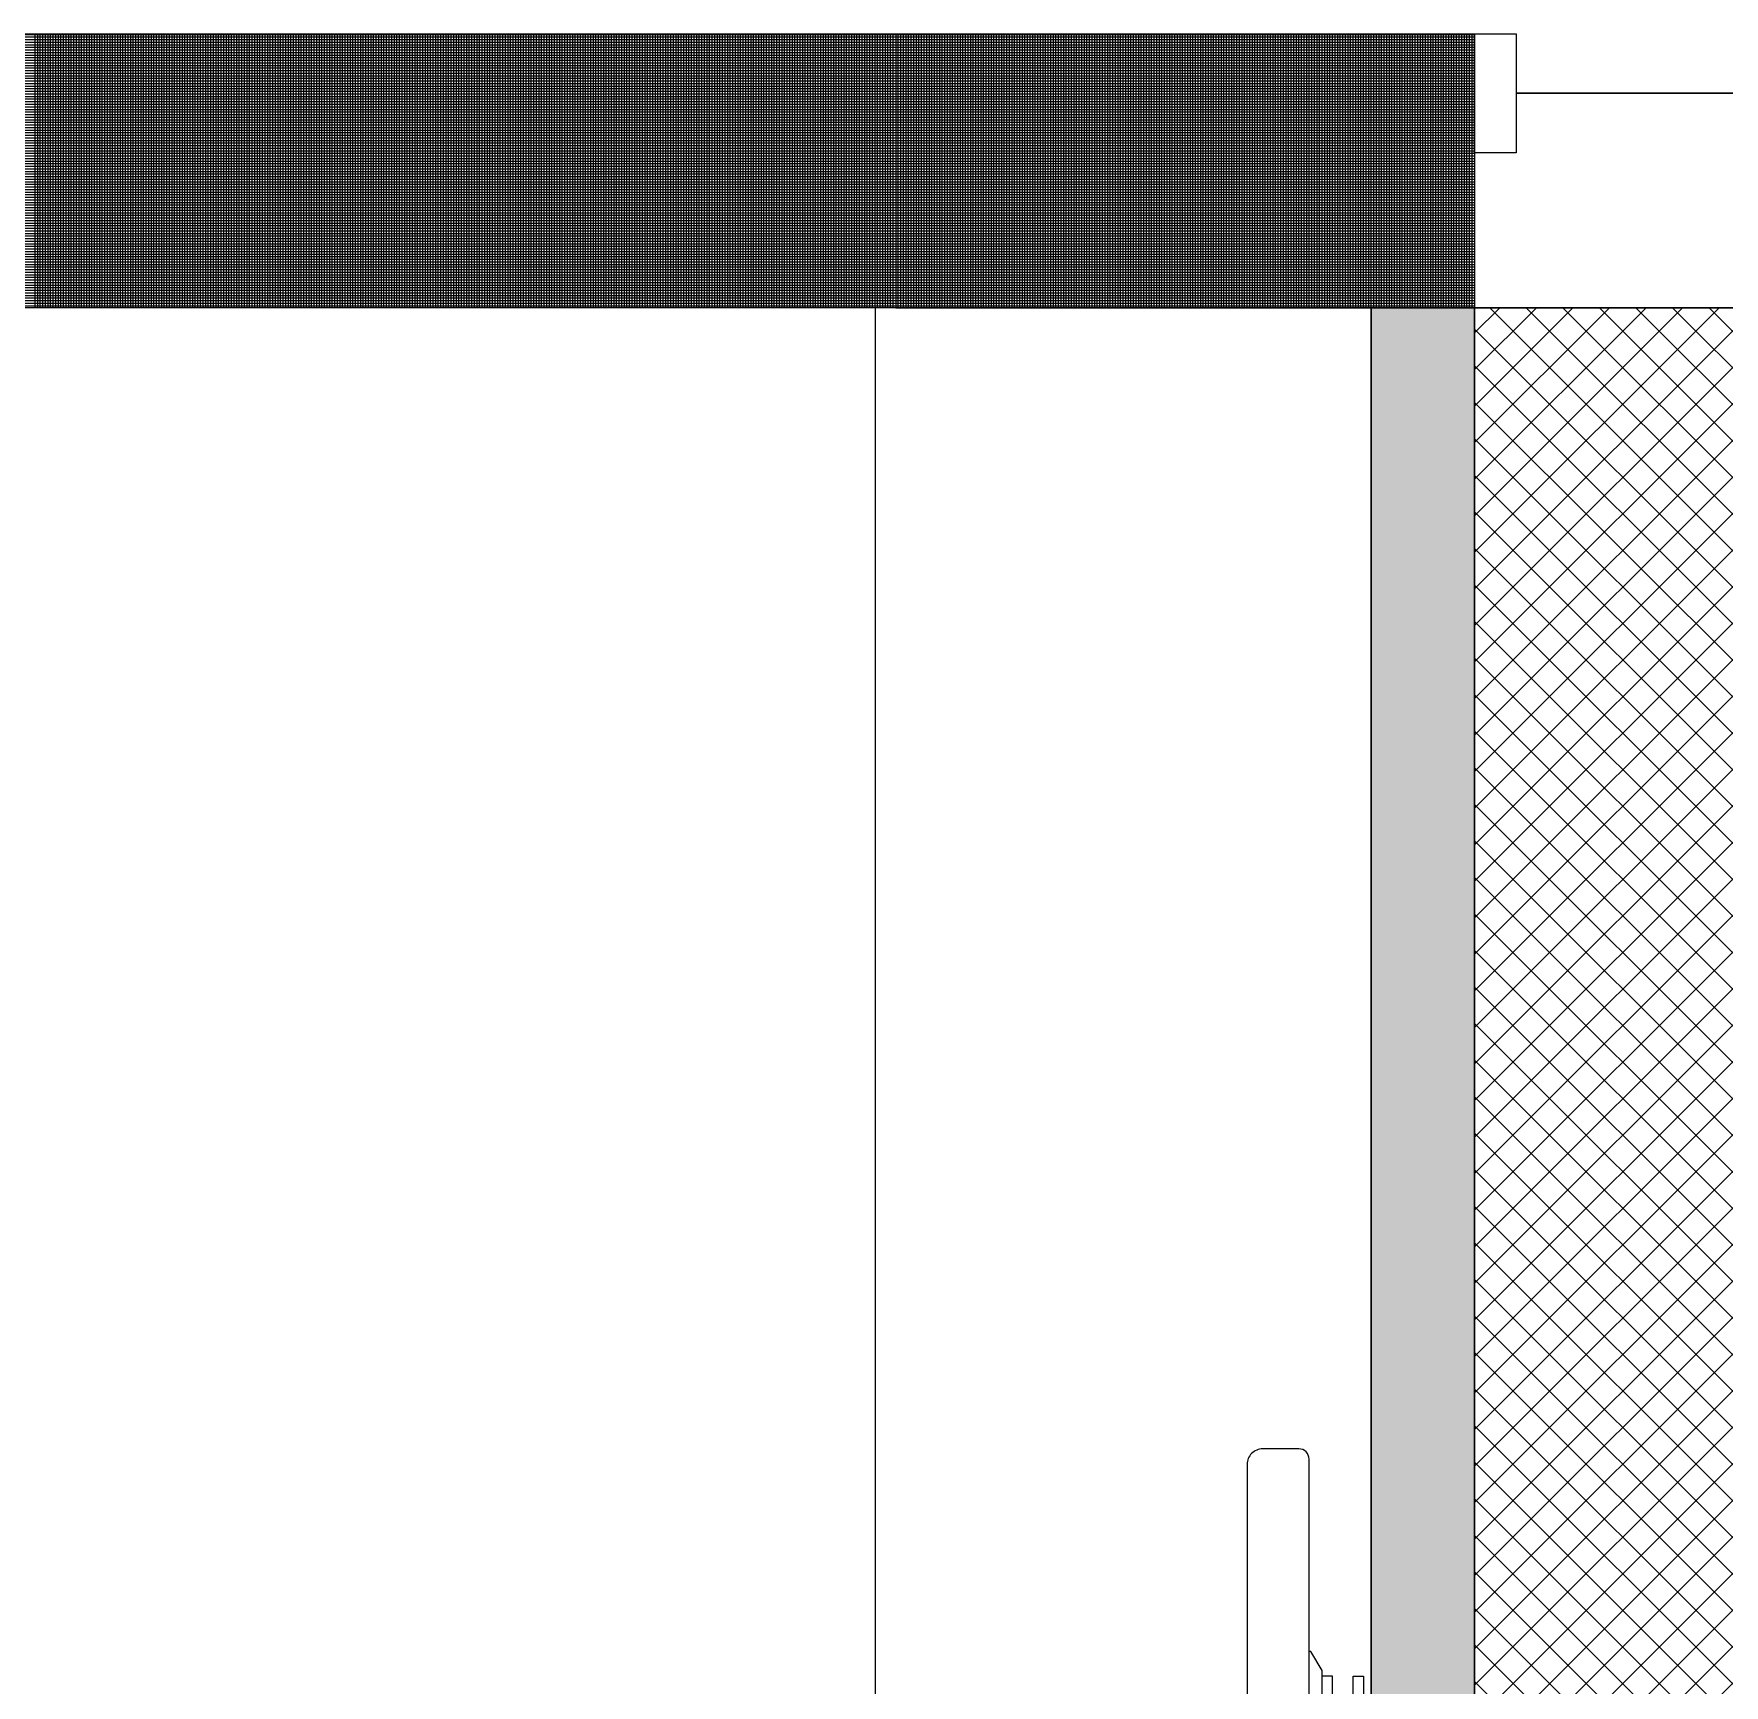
# Model space of a CAD drawing. Header units: inches. Extents: x -675 to 1187, y -924 to 1124.
# Drawn here: x -185.6 to -103.8, y 921.3 to 1001.2 of the extents above; entities that cross this region are included whole.
import ezdxf

# ---------------------------------------------------------------- set-up
doc = ezdxf.new("R2010")
doc.units = ezdxf.units.IN
doc.header["$MEASUREMENT"] = 0
for name, color, linetype, lineweight in [('A-Flor-Case', 7, 'Continuous', 20), ('A-Flor-Case-ETR', 50, 'Continuous', 9), ('A-Flor-Case-hatch', 50, 'Continuous', 9), ('A-Flor-Case-TV', 50, 'Continuous', 9), ('A-Wall-E', 50, 'Continuous', 9), ('Base_dwg', 8, 'Continuous', 9), ('core and shell', 50, 'Continuous', 9)]:
    doc.layers.add(name, color=color, linetype=linetype, lineweight=lineweight)

# ---------------------------------------------------------------- blocks, each defined once
blk = doc.blocks.new('Base_dwg__U251-727842-Level 1 Copy 1')
at = {"layer": 'A-Flor-Case-TV'}
for p, q in [((0, -2), (11, -2)), ((-27, -3.125), (-27, -4.875)), ((27, -4.875), (27, -3.125)), ((-26.25, -5.625), (26.25, -5.625))]:
    blk.add_line(p, q, dxfattribs=at)
at = {"layer": 'A-Flor-Case-TV', "flags": 128}
for points in [[(-12.25, -1.25), (-12.5, -1.25), (-12.5, -0.5), (-16, -0.5), (-16, 0), (16, 0), (16, -0.5), (12.5, -0.5), (12.5, -1.25), (12.25, -1.25)], [(-12, -1.5), (-12, -0.75), (-12.25, -0.75), (-12.25, -1.5), (-16, -1.5), (-16, -2)], [(12.25, -0.75), (12.25, -0.5), (-12.25, -0.5), (-12.25, -0.75)], [(16, -2), (16, -1.5), (12.25, -1.5), (12.25, -0.75), (12, -0.75), (12, -1.5), (-12, -1.5), (0, -1.5)], [(17.204, -2.625), (17.204, -2.537), (16.274, -2), (-16.274, -2), (-17.204, -2.537), (-17.204, -2.625)], [(26.5, -2.625), (0, -2.625), (-26.5, -2.625)]]:
    blk.add_lwpolyline(points, dxfattribs=at)
at = {"layer": 'A-Flor-Case-TV'}
for centre, radius, start, end in [((-26.5, -3.125), 0.5, 90, 180), ((26.5, -3.125), 0.5, 0, 90), ((-26.25, -4.875), 0.75, 180, 270), ((26.25, -4.875), 0.75, 270, 0)]:
    blk.add_arc(centre, radius, start, end, dxfattribs=at)
blk = doc.blocks.new('Base_dwg__U314-727888-Level 1 Copy 1')
at = {"layer": 'A-Wall-E'}
blk.add_hatch(color=256, dxfattribs=at).paths.add_polyline_path([(164.917, 0), (164, 2.5), (0, 2.5), (0, -2.5), (164, -2.5)], flags=0)
at = {"layer": 'A-Wall-E', "flags": 128}
blk.add_lwpolyline([(164, 2.5), (0, 2.5), (0, -2.5), (164, -2.5)], dxfattribs=at)
blk = doc.blocks.new('Base_dwg-531197-Level 1 Copy 1')
at = {"layer": 'A-Flor-Case-hatch'}
h = blk.add_hatch(dxfattribs=at)
h.set_pattern_fill('FP_3', color=256, style=0, pattern_type=2)
h.set_pattern_definition([(135, (1250.674, 1815.875), (-0.8838835, -0.8838835), []), (225, (1250.674, 1815.875), (0.8838835, -0.8838835), [])])
h.paths.add_polyline_path([(1104.411, 1746.919), (1104.411, 1776.919), (914.894, 1776.919), (914.894, 1881.875), (1121.157, 1881.875), (1121.157, 1911.875), (884.894, 1911.875), (884.894, 1746.919), (1004.325, 1746.919)], flags=0)
at = {"layer": 'A-Flor-Case', "flags": 128}
blk.add_lwpolyline([(1104.411, 1746.919), (1104.411, 1776.919), (914.894, 1776.919), (914.894, 1881.875), (1121.157, 1881.875), (1121.157, 1911.875), (884.894, 1911.875), (884.894, 1746.919)], close=True, dxfattribs=at)
at = {"layer": 'A-Flor-Case-ETR', "flags": 128}
blk.add_lwpolyline([(855.894, 1911.875), (855.894, 1747.875), (879.894, 1747.875), (879.894, 1911.875), (855.894, 1911.875), (855.894, 1747.875), (879.894, 1747.875), (879.894, 1911.875)], close=True, dxfattribs=at)
at = {"layer": 'core and shell'}
for p, q in [((884.894, 1925.081), (753.871, 1925.081)), ((884.894, 1924.956), (753.871, 1924.956)), ((884.894, 1924.831), (753.871, 1924.831)), ((884.894, 1924.706), (753.871, 1924.706)), ((884.894, 1924.581), (753.871, 1924.581)), ((815.27, 1911.875), (815.27, 1925.125)), ((815.395, 1911.875), (815.395, 1925.125)), ((815.52, 1911.875), (815.52, 1925.125)), ((815.645, 1911.875), (815.645, 1925.125)), ((815.77, 1911.875), (815.77, 1925.125)), ((815.895, 1911.875), (815.895, 1925.125)), ((816.02, 1911.875), (816.02, 1925.125)), ((816.145, 1911.875), (816.145, 1925.125)), ((816.27, 1911.875), (816.27, 1925.125)), ((816.395, 1911.875), (816.395, 1925.125)), ((816.52, 1911.875), (816.52, 1925.125)), ((816.645, 1911.875), (816.645, 1925.125)), ((816.77, 1911.875), (816.77, 1925.125)), ((816.895, 1911.875), (816.895, 1925.125)), ((817.02, 1911.875), (817.02, 1925.125)), ((817.145, 1911.875), (817.145, 1925.125)), ((817.27, 1911.875), (817.27, 1925.125)), ((817.395, 1911.875), (817.395, 1925.125)), ((817.52, 1911.875), (817.52, 1925.125)), ((817.645, 1911.875), (817.645, 1925.125)), ((817.77, 1911.875), (817.77, 1925.125)), ((817.895, 1911.875), (817.895, 1925.125)), ((818.02, 1911.875), (818.02, 1925.125)), ((818.145, 1911.875), (818.145, 1925.125)), ((818.27, 1911.875), (818.27, 1925.125)), ((818.395, 1911.875), (818.395, 1925.125)), ((818.52, 1911.875), (818.52, 1925.125)), ((818.645, 1911.875), (818.645, 1925.125)), ((818.77, 1911.875), (818.77, 1925.125)), ((818.895, 1911.875), (818.895, 1925.125)), ((819.02, 1911.875), (819.02, 1925.125)), ((819.145, 1911.875), (819.145, 1925.125)), ((819.27, 1911.875), (819.27, 1925.125)), ((819.395, 1911.875), (819.395, 1925.125)), ((819.52, 1911.875), (819.52, 1925.125)), ((819.645, 1911.875), (819.645, 1925.125)), ((819.77, 1911.875), (819.77, 1925.125)), ((819.895, 1911.875), (819.895, 1925.125)), ((820.02, 1911.875), (820.02, 1925.125)), ((820.145, 1911.875), (820.145, 1925.125)), ((820.27, 1911.875), (820.27, 1925.125)), ((820.395, 1911.875), (820.395, 1925.125)), ((820.52, 1911.875), (820.52, 1925.125)), ((820.645, 1911.875), (820.645, 1925.125)), ((820.77, 1911.875), (820.77, 1925.125)), ((820.895, 1911.875), (820.895, 1925.125)), ((821.02, 1911.875), (821.02, 1925.125)), ((821.145, 1911.875), (821.145, 1925.125)), ((821.27, 1911.875), (821.27, 1925.125)), ((821.395, 1911.875), (821.395, 1925.125)), ((821.52, 1911.875), (821.52, 1925.125)), ((821.645, 1911.875), (821.645, 1925.125)), ((821.77, 1911.875), (821.77, 1925.125)), ((821.895, 1911.875), (821.895, 1925.125)), ((822.02, 1911.875), (822.02, 1925.125)), ((822.145, 1911.875), (822.145, 1925.125)), ((822.27, 1911.875), (822.27, 1925.125)), ((822.395, 1911.875), (822.395, 1925.125)), ((822.52, 1911.875), (822.52, 1925.125)), ((822.645, 1911.875), (822.645, 1925.125)), ((822.77, 1911.875), (822.77, 1925.125)), ((822.895, 1911.875), (822.895, 1925.125)), ((823.02, 1911.875), (823.02, 1925.125)), ((823.145, 1911.875), (823.145, 1925.125)), ((823.27, 1911.875), (823.27, 1925.125)), ((823.395, 1911.875), (823.395, 1925.125)), ((823.52, 1911.875), (823.52, 1925.125)), ((823.645, 1911.875), (823.645, 1925.125)), ((823.77, 1911.875), (823.77, 1925.125)), ((823.895, 1911.875), (823.895, 1925.125)), ((824.02, 1911.875), (824.02, 1925.125)), ((824.145, 1911.875), (824.145, 1925.125)), ((824.27, 1911.875), (824.27, 1925.125)), ((824.395, 1911.875), (824.395, 1925.125)), ((824.52, 1911.875), (824.52, 1925.125)), ((824.645, 1911.875), (824.645, 1925.125)), ((824.77, 1911.875), (824.77, 1925.125)), ((824.895, 1911.875), (824.895, 1925.125)), ((825.02, 1911.875), (825.02, 1925.125)), ((825.145, 1911.875), (825.145, 1925.125)), ((825.27, 1911.875), (825.27, 1925.125)), ((825.395, 1911.875), (825.395, 1925.125)), ((825.52, 1911.875), (825.52, 1925.125)), ((825.645, 1911.875), (825.645, 1925.125)), ((825.77, 1911.875), (825.77, 1925.125)), ((825.895, 1911.875), (825.895, 1925.125)), ((826.02, 1911.875), (826.02, 1925.125)), ((826.145, 1911.875), (826.145, 1925.125)), ((826.27, 1911.875), (826.27, 1925.125)), ((826.395, 1911.875), (826.395, 1925.125)), ((826.52, 1911.875), (826.52, 1925.125)), ((826.645, 1911.875), (826.645, 1925.125)), ((826.77, 1911.875), (826.77, 1925.125)), ((826.895, 1911.875), (826.895, 1925.125)), ((827.02, 1911.875), (827.02, 1925.125)), ((827.145, 1911.875), (827.145, 1925.125)), ((827.27, 1911.875), (827.27, 1925.125)), ((827.395, 1911.875), (827.395, 1925.125)), ((827.52, 1911.875), (827.52, 1925.125)), ((827.645, 1911.875), (827.645, 1925.125)), ((827.77, 1911.875), (827.77, 1925.125)), ((827.895, 1911.875), (827.895, 1925.125)), ((828.02, 1911.875), (828.02, 1925.125)), ((828.145, 1911.875), (828.145, 1925.125)), ((828.27, 1911.875), (828.27, 1925.125)), ((828.395, 1911.875), (828.395, 1925.125)), ((828.52, 1911.875), (828.52, 1925.125)), ((828.645, 1911.875), (828.645, 1925.125)), ((828.77, 1911.875), (828.77, 1925.125)), ((828.895, 1911.875), (828.895, 1925.125)), ((829.02, 1911.875), (829.02, 1925.125)), ((829.145, 1911.875), (829.145, 1925.125)), ((829.27, 1911.875), (829.27, 1925.125)), ((829.395, 1911.875), (829.395, 1925.125)), ((829.52, 1911.875), (829.52, 1925.125)), ((829.645, 1911.875), (829.645, 1925.125)), ((829.77, 1911.875), (829.77, 1925.125)), ((829.895, 1911.875), (829.895, 1925.125)), ((830.02, 1911.875), (830.02, 1925.125)), ((830.145, 1911.875), (830.145, 1925.125)), ((830.27, 1911.875), (830.27, 1925.125)), ((830.395, 1911.875), (830.395, 1925.125)), ((830.52, 1911.875), (830.52, 1925.125)), ((830.645, 1911.875), (830.645, 1925.125)), ((830.77, 1911.875), (830.77, 1925.125)), ((830.895, 1911.875), (830.895, 1925.125)), ((831.02, 1911.875), (831.02, 1925.125)), ((831.145, 1911.875), (831.145, 1925.125)), ((831.27, 1911.875), (831.27, 1925.125)), ((831.395, 1911.875), (831.395, 1925.125)), ((831.52, 1911.875), (831.52, 1925.125)), ((831.645, 1911.875), (831.645, 1925.125)), ((831.77, 1911.875), (831.77, 1925.125)), ((831.895, 1911.875), (831.895, 1925.125)), ((832.02, 1911.875), (832.02, 1925.125)), ((832.145, 1911.875), (832.145, 1925.125)), ((832.27, 1911.875), (832.27, 1925.125)), ((832.395, 1911.875), (832.395, 1925.125)), ((832.52, 1911.875), (832.52, 1925.125)), ((832.645, 1911.875), (832.645, 1925.125)), ((832.77, 1911.875), (832.77, 1925.125)), ((832.895, 1911.875), (832.895, 1925.125)), ((833.02, 1911.875), (833.02, 1925.125)), ((833.145, 1911.875), (833.145, 1925.125)), ((833.27, 1911.875), (833.27, 1925.125)), ((833.395, 1911.875), (833.395, 1925.125)), ((833.52, 1911.875), (833.52, 1925.125)), ((833.645, 1911.875), (833.645, 1925.125)), ((833.77, 1911.875), (833.77, 1925.125)), ((833.895, 1911.875), (833.895, 1925.125)), ((834.02, 1911.875), (834.02, 1925.125)), ((834.145, 1911.875), (834.145, 1925.125)), ((834.27, 1911.875), (834.27, 1925.125)), ((834.395, 1911.875), (834.395, 1925.125)), ((834.52, 1911.875), (834.52, 1925.125)), ((834.645, 1911.875), (834.645, 1925.125)), ((834.77, 1911.875), (834.77, 1925.125)), ((834.895, 1911.875), (834.895, 1925.125)), ((835.02, 1911.875), (835.02, 1925.125)), ((835.145, 1911.875), (835.145, 1925.125)), ((835.27, 1911.875), (835.27, 1925.125)), ((835.395, 1911.875), (835.395, 1925.125)), ((835.52, 1911.875), (835.52, 1925.125)), ((835.645, 1911.875), (835.645, 1925.125)), ((835.77, 1911.875), (835.77, 1925.125)), ((835.895, 1911.875), (835.895, 1925.125)), ((836.02, 1911.875), (836.02, 1925.125)), ((836.145, 1911.875), (836.145, 1925.125)), ((836.27, 1911.875), (836.27, 1925.125)), ((836.395, 1911.875), (836.395, 1925.125)), ((836.52, 1911.875), (836.52, 1925.125)), ((836.645, 1911.875), (836.645, 1925.125)), ((836.77, 1911.875), (836.77, 1925.125)), ((836.895, 1911.875), (836.895, 1925.125)), ((837.02, 1911.875), (837.02, 1925.125)), ((837.145, 1911.875), (837.145, 1925.125)), ((837.27, 1911.875), (837.27, 1925.125)), ((837.395, 1911.875), (837.395, 1925.125)), ((837.52, 1911.875), (837.52, 1925.125)), ((837.645, 1911.875), (837.645, 1925.125)), ((837.77, 1911.875), (837.77, 1925.125)), ((837.895, 1911.875), (837.895, 1925.125)), ((838.02, 1911.875), (838.02, 1925.125)), ((838.145, 1911.875), (838.145, 1925.125)), ((838.27, 1911.875), (838.27, 1925.125)), ((838.395, 1911.875), (838.395, 1925.125)), ((838.52, 1911.875), (838.52, 1925.125)), ((838.645, 1911.875), (838.645, 1925.125)), ((838.77, 1911.875), (838.77, 1925.125)), ((838.895, 1911.875), (838.895, 1925.125)), ((839.02, 1911.875), (839.02, 1925.125)), ((839.145, 1911.875), (839.145, 1925.125)), ((839.27, 1911.875), (839.27, 1925.125)), ((839.395, 1911.875), (839.395, 1925.125)), ((839.52, 1911.875), (839.52, 1925.125)), ((839.645, 1911.875), (839.645, 1925.125)), ((839.77, 1911.875), (839.77, 1925.125)), ((839.895, 1911.875), (839.895, 1925.125)), ((840.02, 1911.875), (840.02, 1925.125)), ((840.145, 1911.875), (840.145, 1925.125)), ((840.27, 1911.875), (840.27, 1925.125)), ((840.395, 1911.875), (840.395, 1925.125)), ((840.52, 1911.875), (840.52, 1925.125)), ((840.645, 1911.875), (840.645, 1925.125)), ((840.77, 1911.875), (840.77, 1925.125)), ((840.895, 1911.875), (840.895, 1925.125)), ((841.02, 1911.875), (841.02, 1925.125)), ((841.145, 1911.875), (841.145, 1925.125)), ((841.27, 1911.875), (841.27, 1925.125)), ((841.395, 1911.875), (841.395, 1925.125)), ((841.52, 1911.875), (841.52, 1925.125)), ((841.645, 1911.875), (841.645, 1925.125)), ((841.77, 1911.875), (841.77, 1925.125)), ((841.895, 1911.875), (841.895, 1925.125)), ((842.02, 1911.875), (842.02, 1925.125)), ((842.145, 1911.875), (842.145, 1925.125)), ((842.27, 1911.875), (842.27, 1925.125)), ((842.395, 1911.875), (842.395, 1925.125)), ((842.52, 1911.875), (842.52, 1925.125)), ((842.645, 1911.875), (842.645, 1925.125)), ((842.77, 1911.875), (842.77, 1925.125)), ((842.895, 1911.875), (842.895, 1925.125)), ((843.02, 1911.875), (843.02, 1925.125)), ((843.145, 1911.875), (843.145, 1925.125)), ((843.27, 1911.875), (843.27, 1925.125)), ((843.395, 1911.875), (843.395, 1925.125)), ((843.52, 1911.875), (843.52, 1925.125)), ((843.645, 1911.875), (843.645, 1925.125)), ((843.77, 1911.875), (843.77, 1925.125)), ((843.895, 1911.875), (843.895, 1925.125)), ((844.02, 1911.875), (844.02, 1925.125)), ((844.145, 1911.875), (844.145, 1925.125)), ((844.27, 1911.875), (844.27, 1925.125)), ((844.395, 1911.875), (844.395, 1925.125)), ((844.52, 1911.875), (844.52, 1925.125)), ((844.645, 1911.875), (844.645, 1925.125)), ((844.77, 1911.875), (844.77, 1925.125)), ((844.895, 1911.875), (844.895, 1925.125)), ((845.02, 1911.875), (845.02, 1925.125)), ((845.145, 1911.875), (845.145, 1925.125)), ((845.27, 1911.875), (845.27, 1925.125)), ((845.395, 1911.875), (845.395, 1925.125)), ((845.52, 1911.875), (845.52, 1925.125)), ((845.645, 1911.875), (845.645, 1925.125)), ((845.77, 1911.875), (845.77, 1925.125)), ((845.895, 1911.875), (845.895, 1925.125)), ((846.02, 1911.875), (846.02, 1925.125)), ((846.145, 1911.875), (846.145, 1925.125)), ((846.27, 1911.875), (846.27, 1925.125)), ((846.395, 1911.875), (846.395, 1925.125)), ((846.52, 1911.875), (846.52, 1925.125)), ((846.645, 1911.875), (846.645, 1925.125)), ((846.77, 1911.875), (846.77, 1925.125)), ((846.895, 1911.875), (846.895, 1925.125)), ((847.02, 1911.875), (847.02, 1925.125)), ((847.145, 1911.875), (847.145, 1925.125)), ((847.27, 1911.875), (847.27, 1925.125)), ((847.395, 1911.875), (847.395, 1925.125)), ((847.52, 1911.875), (847.52, 1925.125)), ((847.645, 1911.875), (847.645, 1925.125)), ((847.77, 1911.875), (847.77, 1925.125)), ((847.895, 1911.875), (847.895, 1925.125)), ((848.02, 1911.875), (848.02, 1925.125)), ((848.145, 1911.875), (848.145, 1925.125)), ((848.27, 1911.875), (848.27, 1925.125)), ((848.395, 1911.875), (848.395, 1925.125)), ((848.52, 1911.875), (848.52, 1925.125)), ((848.645, 1911.875), (848.645, 1925.125)), ((848.77, 1911.875), (848.77, 1925.125)), ((848.895, 1911.875), (848.895, 1925.125)), ((849.02, 1911.875), (849.02, 1925.125)), ((849.145, 1911.875), (849.145, 1925.125)), ((849.27, 1911.875), (849.27, 1925.125)), ((849.395, 1911.875), (849.395, 1925.125)), ((849.52, 1911.875), (849.52, 1925.125)), ((849.645, 1911.875), (849.645, 1925.125)), ((849.77, 1911.875), (849.77, 1925.125)), ((849.895, 1911.875), (849.895, 1925.125)), ((850.02, 1911.875), (850.02, 1925.125)), ((850.145, 1911.875), (850.145, 1925.125)), ((850.27, 1911.875), (850.27, 1925.125)), ((850.395, 1911.875), (850.395, 1925.125)), ((850.52, 1911.875), (850.52, 1925.125)), ((850.645, 1911.875), (850.645, 1925.125)), ((850.77, 1911.875), (850.77, 1925.125)), ((850.895, 1911.875), (850.895, 1925.125)), ((851.02, 1911.875), (851.02, 1925.125)), ((851.145, 1911.875), (851.145, 1925.125)), ((851.27, 1911.875), (851.27, 1925.125)), ((851.395, 1911.875), (851.395, 1925.125)), ((851.52, 1911.875), (851.52, 1925.125)), ((851.645, 1911.875), (851.645, 1925.125)), ((851.77, 1911.875), (851.77, 1925.125)), ((851.895, 1911.875), (851.895, 1925.125)), ((852.02, 1911.875), (852.02, 1925.125)), ((852.145, 1911.875), (852.145, 1925.125)), ((852.27, 1911.875), (852.27, 1925.125)), ((852.395, 1911.875), (852.395, 1925.125)), ((852.52, 1911.875), (852.52, 1925.125)), ((852.645, 1911.875), (852.645, 1925.125)), ((852.77, 1911.875), (852.77, 1925.125)), ((852.895, 1911.875), (852.895, 1925.125)), ((853.02, 1911.875), (853.02, 1925.125)), ((853.145, 1911.875), (853.145, 1925.125)), ((853.27, 1911.875), (853.27, 1925.125)), ((853.395, 1911.875), (853.395, 1925.125)), ((853.52, 1911.875), (853.52, 1925.125)), ((853.645, 1911.875), (853.645, 1925.125)), ((853.77, 1911.875), (853.77, 1925.125)), ((853.895, 1911.875), (853.895, 1925.125)), ((854.02, 1911.875), (854.02, 1925.125)), ((854.145, 1911.875), (854.145, 1925.125)), ((854.27, 1911.875), (854.27, 1925.125)), ((854.395, 1911.875), (854.395, 1925.125)), ((854.52, 1911.875), (854.52, 1925.125)), ((854.645, 1911.875), (854.645, 1925.125)), ((854.77, 1911.875), (854.77, 1925.125)), ((854.895, 1911.875), (854.895, 1925.125)), ((855.02, 1911.875), (855.02, 1925.125)), ((855.145, 1911.875), (855.145, 1925.125)), ((855.27, 1911.875), (855.27, 1925.125)), ((855.395, 1911.875), (855.395, 1925.125)), ((855.52, 1911.875), (855.52, 1925.125)), ((855.645, 1911.875), (855.645, 1925.125)), ((855.77, 1911.875), (855.77, 1925.125)), ((855.895, 1911.875), (855.895, 1925.125)), ((856.02, 1911.875), (856.02, 1925.125)), ((856.145, 1911.875), (856.145, 1925.125)), ((856.27, 1911.875), (856.27, 1925.125)), ((856.395, 1911.875), (856.395, 1925.125)), ((856.52, 1911.875), (856.52, 1925.125)), ((856.645, 1911.875), (856.645, 1925.125)), ((856.77, 1911.875), (856.77, 1925.125)), ((857.02, 1911.875), (857.02, 1925.125)), ((857.145, 1911.875), (857.145, 1925.125)), ((857.27, 1911.875), (857.27, 1925.125)), ((857.395, 1911.875), (857.395, 1925.125)), ((857.52, 1911.875), (857.52, 1925.125)), ((857.645, 1911.875), (857.645, 1925.125)), ((857.77, 1911.875), (857.77, 1925.125)), ((857.895, 1911.875), (857.895, 1925.125)), ((858.02, 1911.875), (858.02, 1925.125)), ((858.145, 1911.875), (858.145, 1925.125)), ((858.27, 1911.875), (858.27, 1925.125)), ((858.395, 1911.875), (858.395, 1925.125)), ((858.52, 1911.875), (858.52, 1925.125)), ((858.645, 1911.875), (858.645, 1925.125)), ((858.77, 1911.875), (858.77, 1925.125)), ((858.895, 1911.875), (858.895, 1925.125)), ((859.02, 1911.875), (859.02, 1925.125)), ((859.145, 1911.875), (859.145, 1925.125)), ((859.27, 1911.875), (859.27, 1925.125)), ((859.395, 1911.875), (859.395, 1925.125)), ((859.52, 1911.875), (859.52, 1925.125)), ((859.645, 1911.875), (859.645, 1925.125)), ((859.77, 1911.875), (859.77, 1925.125)), ((859.895, 1911.875), (859.895, 1925.125)), ((860.02, 1911.875), (860.02, 1925.125)), ((860.145, 1911.875), (860.145, 1925.125)), ((860.27, 1911.875), (860.27, 1925.125)), ((860.395, 1911.875), (860.395, 1925.125)), ((860.52, 1911.875), (860.52, 1925.125)), ((860.645, 1911.875), (860.645, 1925.125)), ((860.77, 1911.875), (860.77, 1925.125)), ((860.895, 1911.875), (860.895, 1925.125)), ((861.02, 1911.875), (861.02, 1925.125)), ((861.145, 1911.875), (861.145, 1925.125)), ((861.27, 1911.875), (861.27, 1925.125)), ((861.395, 1911.875), (861.395, 1925.125)), ((861.52, 1911.875), (861.52, 1925.125)), ((861.645, 1911.875), (861.645, 1925.125)), ((861.77, 1911.875), (861.77, 1925.125)), ((861.895, 1911.875), (861.895, 1925.125)), ((862.02, 1911.875), (862.02, 1925.125)), ((862.145, 1911.875), (862.145, 1925.125)), ((862.27, 1911.875), (862.27, 1925.125)), ((862.395, 1911.875), (862.395, 1925.125)), ((862.52, 1911.875), (862.52, 1925.125)), ((862.645, 1911.875), (862.645, 1925.125)), ((862.77, 1911.875), (862.77, 1925.125)), ((862.895, 1911.875), (862.895, 1925.125)), ((863.02, 1911.875), (863.02, 1925.125)), ((863.145, 1911.875), (863.145, 1925.125)), ((863.27, 1911.875), (863.27, 1925.125)), ((863.395, 1911.875), (863.395, 1925.125)), ((863.52, 1911.875), (863.52, 1925.125)), ((863.645, 1911.875), (863.645, 1925.125)), ((863.77, 1911.875), (863.77, 1925.125)), ((863.895, 1911.875), (863.895, 1925.125)), ((864.02, 1911.875), (864.02, 1925.125)), ((864.145, 1911.875), (864.145, 1925.125)), ((864.27, 1911.875), (864.27, 1925.125)), ((864.395, 1911.875), (864.395, 1925.125)), ((864.52, 1911.875), (864.52, 1925.125)), ((864.645, 1911.875), (864.645, 1925.125)), ((864.77, 1911.875), (864.77, 1925.125)), ((864.895, 1911.875), (864.895, 1925.125)), ((865.02, 1911.875), (865.02, 1925.125)), ((865.145, 1911.875), (865.145, 1925.125)), ((865.27, 1911.875), (865.27, 1925.125)), ((865.395, 1911.875), (865.395, 1925.125)), ((865.52, 1911.875), (865.52, 1925.125)), ((865.645, 1911.875), (865.645, 1925.125)), ((865.77, 1911.875), (865.77, 1925.125)), ((865.895, 1911.875), (865.895, 1925.125)), ((866.02, 1911.875), (866.02, 1925.125)), ((866.145, 1911.875), (866.145, 1925.125)), ((866.27, 1911.875), (866.27, 1925.125)), ((866.395, 1911.875), (866.395, 1925.125)), ((866.52, 1911.875), (866.52, 1925.125)), ((866.645, 1911.875), (866.645, 1925.125)), ((866.77, 1911.875), (866.77, 1925.125)), ((866.895, 1911.875), (866.895, 1925.125)), ((867.02, 1911.875), (867.02, 1925.125)), ((867.145, 1911.875), (867.145, 1925.125)), ((867.27, 1911.875), (867.27, 1925.125)), ((867.395, 1911.875), (867.395, 1925.125)), ((867.52, 1911.875), (867.52, 1925.125)), ((867.645, 1911.875), (867.645, 1925.125)), ((867.77, 1911.875), (867.77, 1925.125)), ((867.895, 1911.875), (867.895, 1925.125)), ((868.02, 1911.875), (868.02, 1925.125)), ((868.145, 1911.875), (868.145, 1925.125)), ((868.27, 1911.875), (868.27, 1925.125)), ((868.395, 1911.875), (868.395, 1925.125)), ((868.52, 1911.875), (868.52, 1925.125)), ((868.645, 1911.875), (868.645, 1925.125)), ((868.77, 1911.875), (868.77, 1925.125)), ((868.895, 1911.875), (868.895, 1925.125)), ((869.02, 1911.875), (869.02, 1925.125)), ((869.145, 1911.875), (869.145, 1925.125)), ((869.27, 1911.875), (869.27, 1925.125)), ((869.395, 1911.875), (869.395, 1925.125)), ((869.52, 1911.875), (869.52, 1925.125)), ((869.645, 1911.875), (869.645, 1925.125)), ((869.77, 1911.875), (869.77, 1925.125)), ((869.895, 1911.875), (869.895, 1925.125)), ((870.02, 1911.875), (870.02, 1925.125)), ((870.145, 1911.875), (870.145, 1925.125)), ((870.27, 1911.875), (870.27, 1925.125)), ((870.395, 1911.875), (870.395, 1925.125)), ((870.52, 1911.875), (870.52, 1925.125)), ((870.645, 1911.875), (870.645, 1925.125)), ((870.77, 1911.875), (870.77, 1925.125)), ((870.895, 1911.875), (870.895, 1925.125)), ((871.02, 1911.875), (871.02, 1925.125)), ((871.145, 1911.875), (871.145, 1925.125)), ((871.27, 1911.875), (871.27, 1925.125)), ((871.395, 1911.875), (871.395, 1925.125)), ((871.52, 1911.875), (871.52, 1925.125)), ((871.645, 1911.875), (871.645, 1925.125)), ((871.77, 1911.875), (871.77, 1925.125)), ((871.895, 1911.875), (871.895, 1925.125)), ((872.02, 1911.875), (872.02, 1925.125)), ((872.145, 1911.875), (872.145, 1925.125)), ((872.27, 1911.875), (872.27, 1925.125)), ((872.395, 1911.875), (872.395, 1925.125)), ((872.52, 1911.875), (872.52, 1925.125)), ((872.645, 1911.875), (872.645, 1925.125)), ((872.77, 1911.875), (872.77, 1925.125)), ((872.895, 1911.875), (872.895, 1925.125)), ((873.02, 1911.875), (873.02, 1925.125)), ((873.145, 1911.875), (873.145, 1925.125)), ((873.27, 1911.875), (873.27, 1925.125)), ((873.395, 1911.875), (873.395, 1925.125)), ((873.52, 1911.875), (873.52, 1925.125)), ((873.645, 1911.875), (873.645, 1925.125)), ((873.77, 1911.875), (873.77, 1925.125)), ((873.895, 1911.875), (873.895, 1925.125)), ((874.02, 1911.875), (874.02, 1925.125)), ((874.145, 1911.875), (874.145, 1925.125)), ((874.27, 1911.875), (874.27, 1925.125)), ((874.395, 1911.875), (874.395, 1925.125)), ((874.52, 1911.875), (874.52, 1925.125)), ((874.645, 1911.875), (874.645, 1925.125)), ((874.77, 1911.875), (874.77, 1925.125)), ((874.895, 1911.875), (874.895, 1925.125)), ((875.02, 1911.875), (875.02, 1925.125)), ((875.145, 1911.875), (875.145, 1925.125)), ((875.27, 1911.875), (875.27, 1925.125)), ((875.395, 1911.875), (875.395, 1925.125)), ((875.52, 1911.875), (875.52, 1925.125)), ((875.645, 1911.875), (875.645, 1925.125)), ((875.77, 1911.875), (875.77, 1925.125)), ((875.895, 1911.875), (875.895, 1925.125)), ((876.02, 1911.875), (876.02, 1925.125)), ((876.145, 1911.875), (876.145, 1925.125)), ((876.27, 1911.875), (876.27, 1925.125)), ((876.395, 1911.875), (876.395, 1925.125)), ((876.52, 1911.875), (876.52, 1925.125)), ((876.645, 1911.875), (876.645, 1925.125)), ((876.77, 1911.875), (876.77, 1925.125)), ((876.895, 1911.875), (876.895, 1925.125)), ((877.02, 1911.875), (877.02, 1925.125)), ((877.145, 1911.875), (877.145, 1925.125)), ((877.27, 1911.875), (877.27, 1925.125)), ((877.395, 1911.875), (877.395, 1925.125)), ((877.52, 1911.875), (877.52, 1925.125)), ((877.645, 1911.875), (877.645, 1925.125)), ((877.77, 1911.875), (877.77, 1925.125)), ((877.895, 1911.875), (877.895, 1925.125)), ((878.02, 1911.875), (878.02, 1925.125)), ((878.145, 1911.875), (878.145, 1925.125)), ((878.27, 1911.875), (878.27, 1925.125)), ((878.395, 1911.875), (878.395, 1925.125)), ((878.52, 1911.875), (878.52, 1925.125)), ((878.645, 1911.875), (878.645, 1925.125)), ((878.77, 1911.875), (878.77, 1925.125)), ((878.895, 1911.875), (878.895, 1925.125)), ((879.02, 1911.875), (879.02, 1925.125)), ((879.145, 1911.875), (879.145, 1925.125)), ((879.27, 1911.875), (879.27, 1925.125)), ((879.395, 1911.875), (879.395, 1925.125)), ((879.52, 1911.875), (879.52, 1925.125)), ((879.645, 1911.875), (879.645, 1925.125)), ((879.77, 1911.875), (879.77, 1925.125)), ((879.895, 1911.875), (879.895, 1925.125)), ((880.02, 1911.875), (880.02, 1925.125)), ((880.145, 1911.875), (880.145, 1925.125)), ((880.27, 1911.875), (880.27, 1925.125)), ((880.395, 1911.875), (880.395, 1925.125)), ((880.52, 1911.875), (880.52, 1925.125)), ((880.645, 1911.875), (880.645, 1925.125)), ((880.77, 1911.875), (880.77, 1925.125)), ((881.02, 1911.875), (881.02, 1925.125)), ((881.145, 1911.875), (881.145, 1925.125)), ((881.27, 1911.875), (881.27, 1925.125)), ((881.395, 1911.875), (881.395, 1925.125)), ((881.52, 1911.875), (881.52, 1925.125)), ((881.645, 1911.875), (881.645, 1925.125)), ((881.77, 1911.875), (881.77, 1925.125)), ((881.895, 1911.875), (881.895, 1925.125)), ((882.02, 1911.875), (882.02, 1925.125)), ((882.145, 1911.875), (882.145, 1925.125)), ((882.27, 1911.875), (882.27, 1925.125)), ((882.395, 1911.875), (882.395, 1925.125)), ((882.52, 1911.875), (882.52, 1925.125)), ((882.645, 1911.875), (882.645, 1925.125)), ((882.77, 1911.875), (882.77, 1925.125)), ((882.895, 1911.875), (882.895, 1925.125)), ((883.02, 1911.875), (883.02, 1925.125)), ((883.145, 1911.875), (883.145, 1925.125)), ((883.27, 1911.875), (883.27, 1925.125)), ((883.395, 1911.875), (883.395, 1925.125)), ((883.52, 1911.875), (883.52, 1925.125)), ((883.645, 1911.875), (883.645, 1925.125)), ((883.77, 1911.875), (883.77, 1925.125)), ((883.895, 1911.875), (883.895, 1925.125)), ((884.02, 1911.875), (884.02, 1925.125)), ((884.145, 1911.875), (884.145, 1925.125)), ((884.27, 1911.875), (884.27, 1925.125)), ((884.395, 1911.875), (884.395, 1925.125)), ((884.52, 1911.875), (884.52, 1925.125)), ((884.645, 1911.875), (884.645, 1925.125)), ((884.77, 1911.875), (884.77, 1925.125)), ((884.894, 1924.456), (753.871, 1924.456)), ((884.894, 1924.331), (753.871, 1924.331)), ((884.894, 1924.206), (753.871, 1924.206)), ((884.894, 1924.081), (753.871, 1924.081)), ((884.894, 1923.956), (753.871, 1923.956)), ((884.894, 1923.831), (753.871, 1923.831)), ((884.894, 1923.706), (753.871, 1923.706)), ((884.894, 1923.581), (753.871, 1923.581)), ((884.894, 1923.456), (753.871, 1923.456)), ((884.894, 1923.331), (753.871, 1923.331)), ((884.894, 1923.206), (753.871, 1923.206)), ((884.894, 1923.081), (753.871, 1923.081)), ((884.894, 1922.956), (753.871, 1922.956)), ((884.894, 1922.831), (753.871, 1922.831)), ((884.894, 1922.706), (753.871, 1922.706)), ((884.894, 1922.581), (753.871, 1922.581)), ((884.894, 1922.456), (753.871, 1922.456)), ((884.894, 1922.331), (753.871, 1922.331)), ((884.894, 1922.206), (753.871, 1922.206)), ((884.894, 1922.081), (753.871, 1922.081)), ((884.894, 1921.956), (753.871, 1921.956)), ((884.894, 1921.831), (753.871, 1921.831)), ((884.894, 1921.706), (753.871, 1921.706)), ((884.894, 1921.581), (753.871, 1921.581)), ((884.894, 1921.456), (753.871, 1921.456)), ((884.894, 1921.331), (753.871, 1921.331)), ((884.894, 1921.206), (753.871, 1921.206)), ((884.894, 1921.081), (753.871, 1921.081)), ((884.894, 1920.956), (753.871, 1920.956)), ((884.894, 1920.831), (753.871, 1920.831)), ((884.894, 1920.706), (753.871, 1920.706)), ((884.894, 1920.581), (753.871, 1920.581)), ((884.894, 1920.456), (753.871, 1920.456)), ((884.894, 1920.331), (753.871, 1920.331)), ((884.894, 1920.206), (753.871, 1920.206)), ((884.894, 1920.081), (753.871, 1920.081)), ((884.894, 1919.956), (753.871, 1919.956)), ((884.894, 1919.831), (753.871, 1919.831)), ((884.894, 1919.706), (753.871, 1919.706)), ((884.894, 1919.581), (753.871, 1919.581)), ((884.894, 1919.456), (753.871, 1919.456)), ((884.894, 1919.331), (753.871, 1919.331)), ((884.894, 1919.206), (753.871, 1919.206)), ((884.894, 1919.081), (753.871, 1919.081)), ((884.894, 1918.956), (753.871, 1918.956)), ((884.894, 1918.831), (753.871, 1918.831)), ((884.894, 1918.706), (753.871, 1918.706)), ((884.894, 1918.581), (753.871, 1918.581)), ((884.894, 1918.456), (753.871, 1918.456)), ((884.894, 1918.331), (753.871, 1918.331)), ((884.894, 1918.206), (753.871, 1918.206)), ((884.894, 1918.081), (753.871, 1918.081)), ((884.894, 1917.956), (753.871, 1917.956)), ((884.894, 1917.831), (753.871, 1917.831)), ((884.894, 1917.706), (753.871, 1917.706)), ((884.894, 1917.581), (753.871, 1917.581)), ((884.894, 1917.456), (753.871, 1917.456)), ((884.894, 1917.331), (753.871, 1917.331)), ((884.894, 1917.206), (753.871, 1917.206)), ((884.894, 1917.081), (753.871, 1917.081)), ((884.894, 1916.956), (753.871, 1916.956)), ((884.894, 1916.831), (753.871, 1916.831)), ((884.894, 1916.706), (753.871, 1916.706)), ((884.894, 1916.581), (753.871, 1916.581)), ((884.894, 1916.456), (753.871, 1916.456)), ((884.894, 1916.331), (753.871, 1916.331)), ((884.894, 1916.206), (753.871, 1916.206)), ((884.894, 1916.081), (753.871, 1916.081)), ((884.894, 1915.956), (753.871, 1915.956)), ((884.894, 1915.831), (753.871, 1915.831)), ((884.894, 1915.706), (753.871, 1915.706)), ((884.894, 1915.581), (753.871, 1915.581)), ((884.894, 1915.456), (753.871, 1915.456)), ((884.894, 1915.331), (753.871, 1915.331)), ((884.894, 1915.206), (753.871, 1915.206)), ((884.894, 1915.081), (753.871, 1915.081)), ((884.894, 1914.956), (753.871, 1914.956)), ((884.894, 1914.831), (753.871, 1914.831)), ((884.894, 1914.706), (753.871, 1914.706)), ((884.894, 1914.581), (753.871, 1914.581)), ((884.894, 1914.456), (753.871, 1914.456)), ((884.894, 1914.331), (753.871, 1914.331)), ((884.894, 1914.206), (753.871, 1914.206)), ((884.894, 1914.081), (753.871, 1914.081)), ((884.894, 1913.956), (753.871, 1913.956)), ((884.894, 1913.831), (753.871, 1913.831)), ((884.894, 1913.706), (753.871, 1913.706)), ((884.894, 1913.581), (753.871, 1913.581)), ((884.894, 1913.456), (753.871, 1913.456)), ((884.894, 1913.331), (753.871, 1913.331)), ((884.894, 1913.206), (753.871, 1913.206)), ((884.894, 1913.081), (753.871, 1913.081)), ((884.894, 1912.956), (753.871, 1912.956)), ((884.894, 1912.831), (753.871, 1912.831)), ((884.894, 1912.706), (753.871, 1912.706)), ((884.894, 1912.581), (753.871, 1912.581)), ((884.894, 1912.456), (753.871, 1912.456)), ((884.894, 1912.331), (753.871, 1912.331)), ((884.894, 1912.206), (753.871, 1912.206)), ((884.894, 1912.081), (753.871, 1912.081)), ((884.894, 1911.956), (753.871, 1911.956))]:
    blk.add_line(p, q, dxfattribs=at)
at = {"layer": 'core and shell', "flags": 128}
for points in [[(880.894, 1911.875), (884.894, 1911.875), (753.871, 1911.875), (753.871, 1925.125), (884.894, 1925.125), (884.894, 1911.875), (906.394, 1911.875), (906.394, 1925.125)], [(856.895, 1925.125), (856.895, 1911.875), (880.894, 1911.875), (880.894, 1925.125)], [(886.895, 1922.25), (886.895, 1922.249), (904.393, 1922.249), (904.394, 1922.25), (886.894, 1922.25), (886.894, 1922.249), (904.394, 1922.249), (904.394, 1922.25)]]:
    blk.add_lwpolyline(points, dxfattribs=at)
blk.add_lwpolyline([(886.894, 1919.375), (884.894, 1919.375), (884.894, 1925.125), (886.894, 1925.125)], close=True, dxfattribs=at)
at = {"rotation": 270}
for name, p in [('Base_dwg__U314-727888-Level 1 Copy 1', (882.394, 1911.875)), ('Base_dwg__U251-727842-Level 1 Copy 1', (879.514, 1829.683))]:
    blk.add_blockref(name, p, dxfattribs=at)

msp = doc.modelspace()

# ---------------------------------------------------------------- block references
at = {"layer": 'Base_dwg', "color": 7, "lineweight": 20}
msp.add_blockref('Base_dwg-531197-Level 1 Copy 1', (-1000.794, -923.952), dxfattribs=at)

doc.saveas('drawing.dxf')
